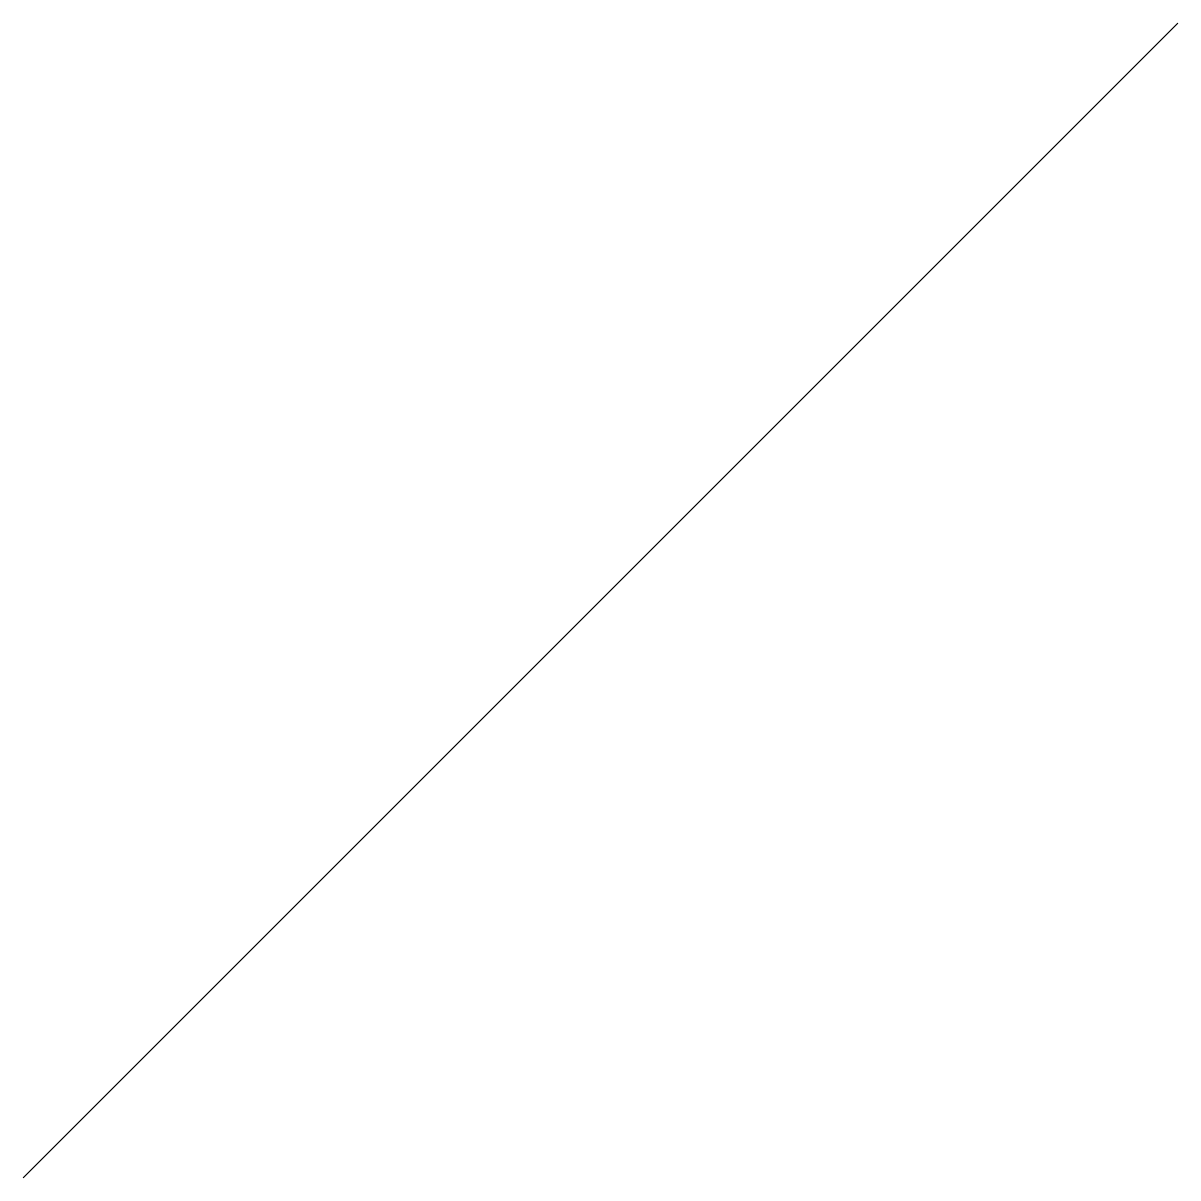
# Paper-space layout 'Layout1' of a CAD drawing. Extents: x 0 to 10, y 0 to 10.
import ezdxf

# ---------------------------------------------------------------- set-up
doc = ezdxf.new("R2010")
doc.units = 21
doc.header["$MEASUREMENT"] = 0

psp = doc.layouts.get("Layout1")

# ---------------------------------------------------------------- linework, layer by layer
psp.add_line((0, 0), (10, 10))

doc.saveas('drawing.dxf')
